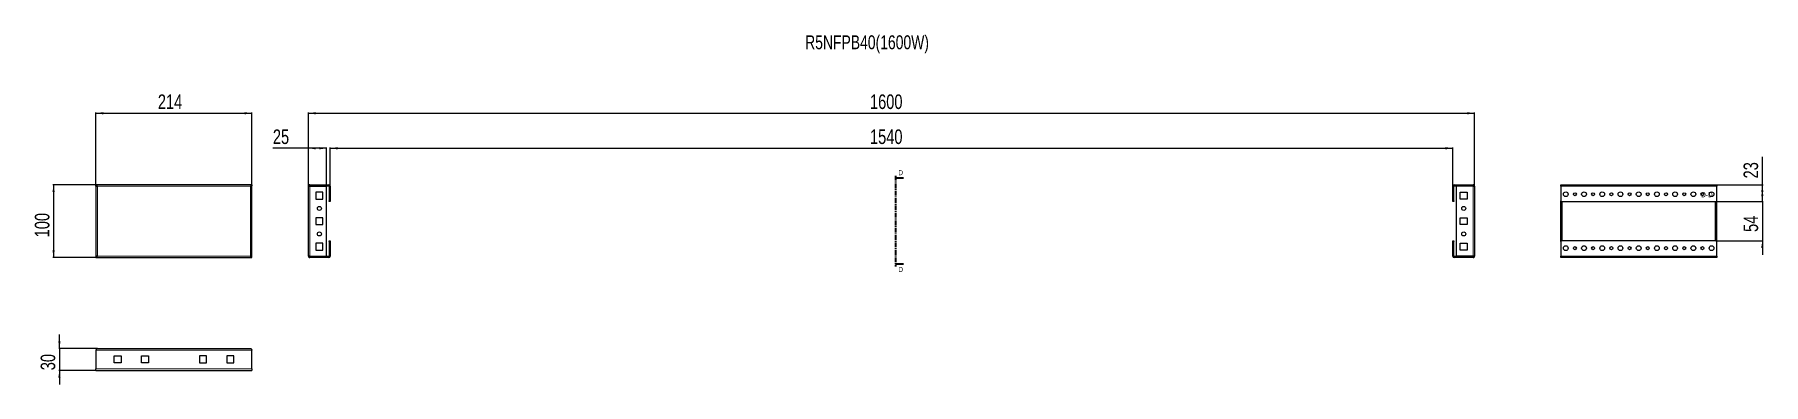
# Model space of a CAD drawing. Header units: millimetres. Extents: x -14 to 2358, y -1492 to 538.
# Drawn here: x -14 to 2358, y 59 to 538 of the extents above.
import ezdxf

# ---------------------------------------------------------------- set-up
doc = ezdxf.new("R2010")
doc.units = ezdxf.units.MM
doc.linetypes.add('CENTER', pattern=[10.16, 6.35, -1.27, 1.27, -1.27])
doc.layers.add('FORMAT', color=7, linetype='Continuous')
doc.styles.add('SLDTEXTSTYLE0', font='TXT', dxfattribs={"width": 0.75})
doc.dimstyles.new('SLDDIMSTYLE0', dxfattribs={"dimtxt": 20, "dimasz": 10, "dimexe": 0, "dimexo": 0.0625, "dimgap": 5, "dimtad": 2, "dimdec": 1, "dimrnd": 1e-09, "dimzin": 12, "dimdsep": 46, "dimtxsty": 'SLDTEXTSTYLE0', "dimsah": 1, "dimcen": 0.09, "dimadec": 0, "dimazin": 3, "dimtfac": 1, "dimtofl": 0, "dimtmove": 0, "dimatfit": 3, "dimfxl": 0, "dimfrac": 2, "dimtolj": 1, "dimtzin": 12, "dimarcsym": 0})
doc.dimstyles.new('SLDDIMSTYLE1', dxfattribs={"dimtxt": 20, "dimasz": 10, "dimexe": 0, "dimexo": 0.0625, "dimgap": 5, "dimtad": 2, "dimdec": 1, "dimrnd": 1e-09, "dimzin": 12, "dimdsep": 46, "dimtxsty": 'SLDTEXTSTYLE0', "dimsah": 1, "dimcen": 0.09, "dimadec": 0, "dimazin": 3, "dimtfac": 1, "dimtmove": 0, "dimatfit": 0, "dimfxl": 0, "dimfrac": 2, "dimtolj": 1, "dimtzin": 12, "dimarcsym": 0})

# ---------------------------------------------------------------- blocks, each defined once
blk = doc.blocks.new('_D')
at = {"layer": 'FORMAT'}
for p, q in [((70.2, 330.6), (70.2, 431.6)), ((70.2, 430.6), (284.2, 430.6)), ((284.2, 330.6), (284.2, 431.6))]:
    blk.add_line(p, q, dxfattribs=at)
for points in [[(70.2, 430.6), (80.2, 429), (80.2, 432.1)], [(284.2, 430.6), (274.2, 432.1), (274.2, 429)]]:
    blk.add_solid(points, dxfattribs=at)
at = {"layer": 'FORMAT', "insert": (155.1, 456.4), "char_height": 20, "attachment_point": 1, "style": 'SLDTEXTSTYLE0'}
blk.add_mtext('214', dxfattribs=at)
blk = doc.blocks.new('_D_1')
at = {"layer": 'FORMAT'}
for p, q in [((70.2, 332.6), (11.1, 332.6)), ((12.1, 332.6), (12.1, 232.6)), ((70.2, 232.6), (11.1, 232.6))]:
    blk.add_line(p, q, dxfattribs=at)
for points in [[(12.1, 332.6), (10.5, 322.6), (13.6, 322.6)], [(12.1, 232.6), (13.6, 242.6), (10.5, 242.6)]]:
    blk.add_solid(points, dxfattribs=at)
at = {"layer": 'FORMAT', "insert": (-13.7, 260.4), "char_height": 20, "attachment_point": 1, "rotation": 90, "style": 'SLDTEXTSTYLE0'}
blk.add_mtext('100', dxfattribs=at)
blk = doc.blocks.new('_D_2')
at = {"layer": 'FORMAT'}
for p, q in [((361.7, 330.5), (361.7, 431.6)), ((361.7, 430.6), (1961.7, 430.6)), ((1961.7, 330.5), (1961.7, 431.6))]:
    blk.add_line(p, q, dxfattribs=at)
for points in [[(361.7, 430.6), (371.7, 429), (371.7, 432.1)], [(1961.7, 430.6), (1951.7, 432.1), (1951.7, 429)]]:
    blk.add_solid(points, dxfattribs=at)
at = {"layer": 'FORMAT', "insert": (1132.1, 456.4), "char_height": 20, "attachment_point": 1, "style": 'SLDTEXTSTYLE0'}
blk.add_mtext('1600', dxfattribs=at)
blk = doc.blocks.new('_D_3')
at = {"layer": 'FORMAT'}
for p, q in [((391.7, 330.5), (391.7, 383.6)), ((391.7, 382.6), (1931.7, 382.6)), ((1931.7, 330.5), (1931.7, 383.6))]:
    blk.add_line(p, q, dxfattribs=at)
for points in [[(391.7, 382.6), (401.7, 381), (401.7, 384.1)], [(1931.7, 382.6), (1921.7, 384.1), (1921.7, 381)]]:
    blk.add_solid(points, dxfattribs=at)
at = {"layer": 'FORMAT', "insert": (1132.1, 408.4), "char_height": 20, "attachment_point": 1, "style": 'SLDTEXTSTYLE0'}
blk.add_mtext('1540', dxfattribs=at)
blk = doc.blocks.new('_D_4')
at = {"layer": 'FORMAT'}
for p, q in [((361.7, 382.6), (312.9, 382.6)), ((361.7, 330.5), (361.7, 383.6)), ((386.7, 382.6), (361.7, 382.6)), ((386.7, 330.6), (386.7, 383.6))]:
    blk.add_line(p, q, dxfattribs=at)
for points in [[(361.7, 382.6), (371.7, 381), (371.7, 384.1)], [(386.7, 382.6), (376.7, 384.1), (376.7, 381)]]:
    blk.add_solid(points, dxfattribs=at)
at = {"layer": 'FORMAT', "insert": (312.9, 408.4), "char_height": 20, "attachment_point": 1, "style": 'SLDTEXTSTYLE0'}
blk.add_mtext('25', dxfattribs=at)
blk = doc.blocks.new('_D_5')
at = {"layer": 'FORMAT'}
for p, q in [((20.1, 108), (20.1, 127.3)), ((72.3, 108), (19.1, 108)), ((20.1, 108), (20.1, 78)), ((70.2, 78), (19.1, 78)), ((20.1, 78), (20.1, 58.8))]:
    blk.add_line(p, q, dxfattribs=at)
for points in [[(20.1, 108), (21.6, 118), (18.5, 118)], [(20.1, 78), (18.5, 68), (21.6, 68)]]:
    blk.add_solid(points, dxfattribs=at)
at = {"layer": 'FORMAT', "insert": (-5.7, 78.2), "char_height": 20, "attachment_point": 1, "rotation": 90, "style": 'SLDTEXTSTYLE0'}
blk.add_mtext('30', dxfattribs=at)
blk = doc.blocks.new('_D_6')
at = {"layer": 'FORMAT'}
for p, q in [((2292.8, 309.6), (2357.4, 309.6)), ((2356.4, 309.6), (2356.4, 328.8)), ((2356.4, 309.6), (2356.4, 255.6)), ((2292.8, 255.6), (2357.4, 255.6)), ((2356.4, 255.6), (2356.4, 236.3))]:
    blk.add_line(p, q, dxfattribs=at)
for points in [[(2356.4, 309.6), (2357.9, 319.6), (2354.8, 319.6)], [(2356.4, 255.6), (2354.8, 245.6), (2357.9, 245.6)]]:
    blk.add_solid(points, dxfattribs=at)
at = {"layer": 'FORMAT', "insert": (2330.6, 267.8), "char_height": 20, "attachment_point": 1, "rotation": 90, "style": 'SLDTEXTSTYLE0'}
blk.add_mtext('54', dxfattribs=at)
blk = doc.blocks.new('_D_7')
at = {"layer": 'FORMAT'}
for p, q in [((2356.4, 332.6), (2356.4, 370.7)), ((2293.8, 332.6), (2357.4, 332.6)), ((2356.4, 309.6), (2356.4, 332.6)), ((2292.8, 309.6), (2357.4, 309.6))]:
    blk.add_line(p, q, dxfattribs=at)
for points in [[(2356.4, 332.6), (2354.8, 322.6), (2357.9, 322.6)], [(2356.4, 309.6), (2357.9, 319.6), (2354.8, 319.6)]]:
    blk.add_solid(points, dxfattribs=at)
at = {"layer": 'FORMAT', "insert": (2330.6, 341.2), "char_height": 20, "attachment_point": 1, "rotation": 90, "style": 'SLDTEXTSTYLE0'}
blk.add_mtext('23', dxfattribs=at)

msp = doc.modelspace()

# ---------------------------------------------------------------- linework, layer by layer
at = {"color": 7, "linetype": 'Continuous', "lineweight": 25}
for p, q in [((70.22, 331.07), (70.22, 332.57)), ((284.22, 332.57), (70.22, 332.57)), ((284.22, 332.57), (284.22, 331.07)), ((363.76, 332.57), (363.76, 331.07)), ((363.76, 332.57), (389.56, 332.57)), ((1933.76, 332.57), (1959.56, 332.57)), ((1959.56, 331.07), (1959.56, 332.57)), ((2079.75, 330.47), (2079.75, 332.57)), ((2079.75, 332.57), (2293.75, 332.57)), ((2293.75, 332.57), (2293.75, 330.47)), ((70.22, 331.07), (70.22, 330.57)), ((70.22, 330.57), (70.22, 234.57)), ((70.22, 330.57), (71.72, 330.57)), ((284.22, 330.57), (282.72, 330.57)), ((284.22, 330.57), (284.22, 331.07)), ((284.22, 234.57), (284.22, 330.57)), ((361.66, 234.67), (361.66, 330.47)), ((363.76, 331.07), (389.56, 331.07)), ((363.76, 330.57), (386.66, 330.57)), ((371.91, 322.32), (371.91, 312.82)), ((381.41, 322.32), (371.91, 322.32)), ((371.91, 312.82), (381.41, 312.82)), ((381.41, 312.82), (381.41, 322.32)), ((386.66, 234.57), (386.66, 330.57)), ((390.16, 330.47), (390.16, 310.57)), ((390.16, 310.57), (391.66, 310.57)), ((390.16, 309.57), (390.16, 310.57)), ((391.66, 309.57), (390.16, 309.57)), ((391.66, 330.47), (391.66, 310.57)), ((391.66, 310.57), (391.66, 309.57)), ((1931.66, 310.57), (1931.66, 330.47)), ((1931.66, 310.57), (1933.16, 310.57)), ((1931.66, 309.57), (1931.66, 310.57)), ((1933.16, 309.57), (1931.66, 309.57)), ((1933.16, 310.57), (1933.16, 330.47)), ((1933.16, 310.57), (1933.16, 309.57)), ((1933.76, 331.07), (1959.56, 331.07)), ((1936.66, 234.57), (1936.66, 330.57)), ((1959.56, 330.57), (1936.66, 330.57)), ((1941.91, 322.32), (1951.41, 322.32)), ((1941.91, 312.82), (1941.91, 322.32)), ((1951.41, 312.82), (1941.91, 312.82)), ((1951.41, 322.32), (1951.41, 312.82)), ((1961.66, 330.47), (1961.66, 234.67)), ((2079.75, 330.47), (2079.75, 310.57)), ((2079.75, 310.57), (2080.75, 309.57)), ((2079.75, 254.57), (2079.75, 310.57)), ((2080.75, 309.57), (2292.75, 309.57)), ((2081.25, 255.57), (2081.25, 309.57)), ((2292.25, 255.57), (2292.25, 309.57)), ((2292.75, 309.57), (2293.75, 310.57)), ((2293.75, 310.57), (2293.75, 330.47)), ((2293.75, 254.57), (2293.75, 310.57)), ((371.91, 287.32), (371.91, 277.82)), ((381.41, 287.32), (371.91, 287.32)), ((381.41, 277.82), (381.41, 287.32)), ((1941.91, 287.32), (1951.41, 287.32)), ((1941.91, 277.82), (1941.91, 287.32)), ((1951.41, 287.32), (1951.41, 277.82)), ((371.91, 277.82), (381.41, 277.82)), ((1951.41, 277.82), (1941.91, 277.82)), ((381.41, 252.32), (371.91, 252.32)), ((371.91, 252.32), (371.91, 242.82)), ((371.91, 242.82), (381.41, 242.82)), ((381.41, 242.82), (381.41, 252.32)), ((390.16, 255.57), (391.66, 255.57)), ((390.16, 254.57), (390.16, 255.57)), ((391.66, 254.57), (390.16, 254.57)), ((390.16, 254.57), (390.16, 234.67)), ((391.66, 255.57), (391.66, 254.57)), ((391.66, 254.57), (391.66, 234.67)), ((1931.66, 255.57), (1933.16, 255.57)), ((1931.66, 254.57), (1931.66, 255.57)), ((1933.16, 254.57), (1931.66, 254.57)), ((1931.66, 234.67), (1931.66, 254.57)), ((1933.16, 255.57), (1933.16, 254.57)), ((1933.16, 234.67), (1933.16, 254.57)), ((1941.91, 252.32), (1951.41, 252.32)), ((1941.91, 242.82), (1941.91, 252.32)), ((1951.41, 242.82), (1941.91, 242.82)), ((1951.41, 252.32), (1951.41, 242.82)), ((2080.75, 255.57), (2079.75, 254.57)), ((2079.75, 254.57), (2079.75, 234.67)), ((2292.75, 255.57), (2080.75, 255.57)), ((2293.75, 254.57), (2292.75, 255.57)), ((2293.75, 234.67), (2293.75, 254.57)), ((71.72, 234.57), (70.22, 234.57)), ((70.22, 234.57), (70.22, 234.07)), ((70.22, 234.07), (70.22, 232.57)), ((70.22, 232.57), (284.22, 232.57)), ((282.72, 234.57), (284.22, 234.57)), ((284.22, 234.07), (284.22, 234.57)), ((284.22, 232.57), (284.22, 234.07)), ((363.76, 234.57), (386.66, 234.57)), ((363.76, 232.57), (363.76, 234.07)), ((389.56, 234.07), (363.76, 234.07)), ((389.56, 232.57), (363.76, 232.57)), ((1959.56, 234.07), (1933.76, 234.07)), ((1959.56, 232.57), (1933.76, 232.57)), ((1959.56, 234.57), (1936.66, 234.57)), ((1959.56, 234.07), (1959.56, 232.57)), ((2079.75, 232.57), (2079.75, 234.67)), ((2293.75, 232.57), (2079.75, 232.57)), ((2293.75, 234.67), (2293.75, 232.57)), ((70.22, 105.92), (70.22, 80.12)), ((72.32, 108.02), (282.12, 108.02)), ((95.22, 97.77), (104.72, 97.77)), ((95.22, 88.27), (95.22, 97.77)), ((104.72, 97.77), (104.72, 88.27)), ((132.72, 97.77), (142.22, 97.77)), ((132.72, 88.27), (132.72, 97.77)), ((142.22, 97.77), (142.22, 88.27)), ((221.72, 97.77), (212.22, 97.77)), ((212.22, 97.77), (212.22, 88.27)), ((221.72, 88.27), (221.72, 97.77)), ((249.72, 97.77), (249.72, 88.27)), ((259.22, 97.77), (249.72, 97.77)), ((259.22, 88.27), (259.22, 97.77)), ((284.22, 80.12), (284.22, 105.92)), ((70.22, 78.02), (70.22, 80.12)), ((70.22, 78.02), (284.22, 78.02)), ((104.72, 88.27), (95.22, 88.27)), ((142.22, 88.27), (132.72, 88.27)), ((212.22, 88.27), (221.72, 88.27)), ((249.72, 88.27), (259.22, 88.27)), ((284.22, 80.12), (284.22, 78.02))]:
    msp.add_line(p, q, dxfattribs=at)
at = {"color": 8, "linetype": 'Continuous', "lineweight": 18}
for p, q in [((389.56, 331.07), (389.56, 332.57)), ((1933.76, 331.07), (1933.76, 332.57)), ((72.32, 330.47), (72.32, 234.67)), ((282.12, 330.47), (72.32, 330.47)), ((282.12, 234.67), (282.12, 330.47)), ((363.76, 234.57), (363.76, 330.57)), ((390.16, 330.47), (391.66, 330.47)), ((1933.16, 330.47), (1931.66, 330.47)), ((1959.56, 330.57), (1959.56, 234.57)), ((2079.75, 330.47), (2293.75, 330.47)), ((2081.85, 255.57), (2081.85, 309.57)), ((2291.65, 309.57), (2291.65, 255.57)), ((72.32, 234.67), (282.12, 234.67)), ((389.56, 234.07), (389.56, 232.57)), ((390.16, 234.67), (391.66, 234.67)), ((1933.16, 234.67), (1931.66, 234.67)), ((1933.76, 234.07), (1933.76, 232.57)), ((2293.75, 234.67), (2079.75, 234.67)), ((70.22, 105.92), (284.22, 105.92)), ((70.22, 80.12), (284.22, 80.12))]:
    msp.add_line(p, q, dxfattribs=at)
at = {"color": 7, "linetype": 'CENTER', "lineweight": 35}
msp.add_line((1167.35, 344.57), (1167.35, 220.56), dxfattribs=at)
at = {"color": 7, "linetype": 'Continuous', "lineweight": 35}
for p, q in [((1177.99, 341.57), (1167.35, 341.57)), ((1177.99, 223.56), (1167.35, 223.56))]:
    msp.add_line(p, q, dxfattribs=at)
at = {"color": 7, "linetype": 'Continuous', "lineweight": 25}
for centre, radius in [((2086.75, 319.57), 3.25), ((2099.25, 319.57), 2.1), ((2111.75, 319.57), 3.25), ((2124.25, 319.57), 2.1), ((2136.75, 319.57), 3.25), ((2149.25, 319.57), 2.1), ((2161.75, 319.57), 3.25), ((2174.25, 319.57), 2.1), ((2186.75, 319.57), 3.25), ((2199.25, 319.57), 2.1), ((2211.75, 319.57), 3.25), ((2224.25, 319.57), 2.1), ((2236.75, 319.57), 3.25), ((2249.25, 319.57), 2.1), ((2261.75, 319.57), 3.25), ((2274.25, 319.57), 2.1), ((2286.75, 319.57), 3.25), ((376.66, 300.07), 2.75), ((1946.66, 300.07), 2.75), ((376.66, 265.07), 2.75), ((1946.66, 265.07), 2.75), ((2086.75, 245.57), 3.25), ((2099.25, 245.57), 2.1), ((2111.75, 245.57), 3.25), ((2124.25, 245.57), 2.1), ((2136.75, 245.57), 3.25), ((2149.25, 245.57), 2.1), ((2161.75, 245.57), 3.25), ((2174.25, 245.57), 2.1), ((2186.75, 245.57), 3.25), ((2199.25, 245.57), 2.1), ((2211.75, 245.57), 3.25), ((2224.25, 245.57), 2.1), ((2236.75, 245.57), 3.25), ((2249.25, 245.57), 2.1), ((2261.75, 245.57), 3.25), ((2274.25, 245.57), 2.1), ((2286.75, 245.57), 3.25)]:
    msp.add_circle(centre, radius, dxfattribs=at)
for centre, radius, start, end in [((389.56, 330.47), 2.1, 0, 90), ((1933.76, 330.47), 2.1, 90, 180), ((389.56, 330.47), 0.6, 0, 90), ((1933.76, 330.47), 0.6, 90, 180), ((389.56, 234.67), 2.1, 270, 0), ((389.56, 234.67), 0.6, 270, 360), ((1933.76, 234.67), 2.1, 180, 270), ((1933.76, 234.67), 0.6, 180, 270)]:
    msp.add_arc(centre, radius, start, end, dxfattribs=at)
for points, knots in [([(72.32, 330.47), (72.14, 330.75), (71.78, 331.31), (71.25, 332.01), (70.73, 332.48), (70.38, 332.54), (70.22, 332.57)], [0, 0, 0, 0, 0.2547527, 0.5096447, 0.7645377, 1, 1, 1, 1]), ([(1961.66, 330.47), (1961.63, 330.75), (1961.56, 331.31), (1961.06, 332.01), (1960.36, 332.48), (1959.82, 332.54), (1959.56, 332.57)], [0, 0, 0, 0, 0.2547527, 0.5096447, 0.7645377, 1, 1, 1, 1]), ([(72.32, 330.47), (72.14, 330.55), (71.77, 330.71), (71.08, 330.98), (70.56, 331.03), (70.22, 331.07)], [0, 0, 0, 0, 0.2598775, 0.5197391, 1, 1, 1, 1]), ([(1960.16, 330.47), (1960.15, 330.55), (1960.13, 330.71), (1959.94, 330.98), (1959.71, 331.03), (1959.56, 331.07)], [0, 0, 0, 0, 0.2598775, 0.5197391, 1, 1, 1, 1]), ([(282.12, 108.02), (282.3, 107.99), (282.65, 107.92), (283.19, 107.42), (283.71, 106.72), (284.06, 106.18), (284.22, 105.92)], [0, 0, 0, 0, 0.2547527, 0.5096447, 0.7645377, 1, 1, 1, 1])]:
    msp.add_open_spline(points, degree=3, knots=knots, dxfattribs=at)
for points in [[(284.22, 332.57), (284.04, 332.53), (283.69, 332.47), (283.17, 331.99), (282.64, 331.29), (282.29, 330.74), (282.12, 330.47)], [(363.76, 332.57), (363.49, 332.53), (362.94, 332.47), (362.24, 331.99), (361.76, 331.29), (361.69, 330.74), (361.66, 330.47)], [(70.22, 330.57), (70.25, 330.56), (70.31, 330.54), (70.8, 330.52), (71.49, 330.49), (72.04, 330.47), (72.32, 330.47)], [(284.22, 331.07), (283.87, 331.03), (283.17, 330.95), (282.47, 330.63), (282.12, 330.47)], [(282.12, 330.47), (282.39, 330.47), (282.95, 330.49), (283.64, 330.52), (284.13, 330.54), (284.19, 330.56), (284.22, 330.57)], [(361.66, 330.47), (361.69, 330.47), (361.76, 330.49), (362.24, 330.52), (362.94, 330.54), (363.49, 330.56), (363.76, 330.57)], [(363.76, 331.07), (363.6, 331.03), (363.27, 330.95), (363.2, 330.63), (363.16, 330.47)], [(1959.56, 330.57), (1959.84, 330.56), (1960.39, 330.54), (1961.08, 330.52), (1961.57, 330.49), (1961.63, 330.47), (1961.66, 330.47)], [(72.32, 234.67), (72.04, 234.66), (71.49, 234.64), (70.8, 234.62), (70.31, 234.59), (70.25, 234.57), (70.22, 234.57)], [(70.22, 232.57), (70.39, 232.6), (70.74, 232.66), (71.27, 233.15), (71.79, 233.84), (72.14, 234.39), (72.32, 234.67)], [(70.22, 234.07), (70.57, 234.1), (71.27, 234.18), (71.97, 234.5), (72.32, 234.67)], [(282.12, 234.67), (282.29, 234.39), (282.64, 233.84), (283.17, 233.15), (283.69, 232.66), (284.04, 232.6), (284.22, 232.57)], [(284.22, 234.57), (284.19, 234.57), (284.13, 234.59), (283.64, 234.62), (282.95, 234.64), (282.39, 234.66), (282.12, 234.67)], [(282.12, 234.67), (282.47, 234.5), (283.17, 234.18), (283.87, 234.1), (284.22, 234.07)], [(363.76, 234.57), (363.49, 234.57), (362.94, 234.59), (362.24, 234.62), (361.76, 234.64), (361.69, 234.66), (361.66, 234.67)], [(361.66, 234.67), (361.69, 234.39), (361.76, 233.84), (362.24, 233.15), (362.94, 232.66), (363.49, 232.6), (363.76, 232.57)], [(363.16, 234.67), (363.2, 234.5), (363.27, 234.18), (363.6, 234.1), (363.76, 234.07)], [(1961.66, 234.67), (1961.63, 234.66), (1961.57, 234.64), (1961.08, 234.62), (1960.39, 234.59), (1959.84, 234.57), (1959.56, 234.57)], [(1959.56, 232.57), (1959.84, 232.6), (1960.39, 232.66), (1961.08, 233.15), (1961.57, 233.84), (1961.63, 234.39), (1961.66, 234.67)], [(1959.56, 234.07), (1959.72, 234.1), (1960.05, 234.18), (1960.12, 234.5), (1960.16, 234.67)], [(70.22, 105.92), (70.39, 106.19), (70.74, 106.75), (71.27, 107.44), (71.79, 107.92), (72.14, 107.99), (72.32, 108.02)]]:
    msp.add_open_spline(points, degree=3, dxfattribs=at)
at = {"color": 7, "linetype": 'Continuous', "lineweight": 35}
for points in [[(1167.35, 341.57), (1174.35, 340.45), (1174.35, 342.69)], [(1167.35, 223.56), (1174.35, 222.44), (1174.35, 224.68)]]:
    msp.add_solid(points, dxfattribs=at)

# ---------------------------------------------------------------- texts
at = {"color": 7, "linetype": 'Continuous', "char_height": 7, "attachment_point": 1, "style": 'SLDTEXTSTYLE0'}
for insert in [(1171.06, 352.67), (1171.06, 219.87)]:
    msp.add_mtext('D', dxfattribs=dict(at, insert=insert))
at = {"layer": 'FORMAT', "style": 'SLDTEXTSTYLE0'}
for s, insert, char_height, attachment_point in [('R5NFPB40(1600W)', (1043.16, 537.39), 19.05, 1), ('D-D', (2280.38, 322.42), 7, 2)]:
    msp.add_mtext(s, dxfattribs=dict(at, insert=insert, char_height=char_height, attachment_point=attachment_point))

# ---------------------------------------------------------------- dimensions: what is measured, and where the dimension line sits
at = {"layer": 'FORMAT'}
for base, p1, p2, picture, middle in [((284.22, 430.57), (70.22, 330.57), (284.22, 330.57), '_D', (177.22, 430.57)), ((1961.66, 430.57), (361.66, 330.47), (1961.66, 330.47), '_D_2', (1161.66, 430.57)), ((361.66, 382.57), (386.66, 330.57), (361.66, 330.47), '_D_4', (327.66, 382.57)), ((1931.66, 382.57), (391.66, 330.47), (1931.66, 330.47), '_D_3', (1161.66, 382.57))]:
    dim = msp.add_linear_dim(base=base, p1=p1, p2=p2, dimstyle='SLDDIMSTYLE0', dxfattribs=at)
    dim.commit()
    dim.dimension.update_dxf_attribs({"geometry": picture, "text_midpoint": middle, "dimtype": 160})
for base, p1, p2, dimstyle, picture, middle in [((2356.35, 332.57), (2292.75, 309.57), (2293.75, 332.57), 'SLDDIMSTYLE0', '_D_7', (2356.35, 355.95)), ((12.05, 232.57), (70.22, 332.57), (70.22, 232.57), 'SLDDIMSTYLE0', '_D_1', (12.05, 282.57)), ((2356.35, 255.57), (2292.75, 309.57), (2292.75, 255.57), 'SLDDIMSTYLE1', '_D_6', (2356.35, 282.57)), ((20.05, 78.02), (72.32, 108.02), (70.22, 78.02), 'SLDDIMSTYLE1', '_D_5', (20.05, 93.02))]:
    dim = msp.add_linear_dim(base=base, p1=p1, p2=p2, angle=90, dimstyle=dimstyle, dxfattribs=at)
    dim.commit()
    dim.dimension.update_dxf_attribs({"geometry": picture, "text_midpoint": middle, "dimtype": 160})

doc.saveas('drawing.dxf')
